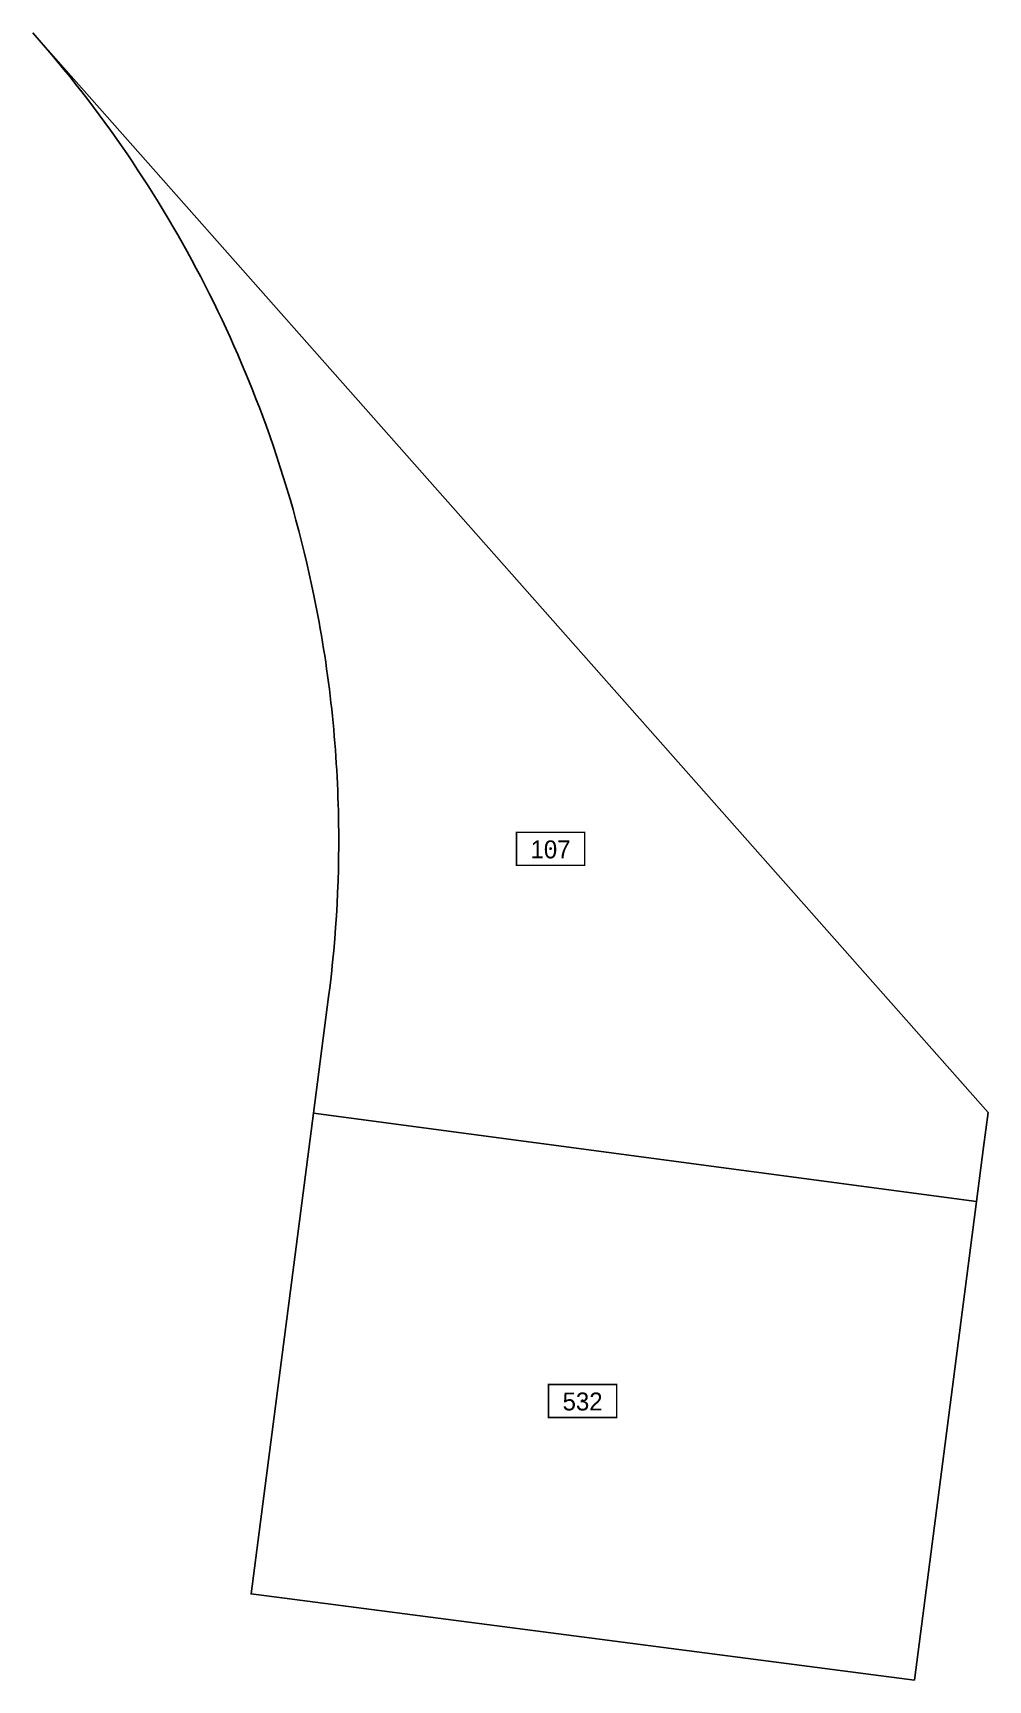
# Model space of a CAD drawing. Extents: x 185849.4 to 185889.4, y 655877.9 to 655946.9.
import ezdxf
from ezdxf.enums import TextEntityAlignment as Align

# ---------------------------------------------------------------- set-up
doc = ezdxf.new("R2010")
doc.units = 0
doc.header["$LTSCALE"] = 25.4
doc.layers.add('PCELL', color=160, linetype='Continuous')
doc.layers.add('scellno', color=160, linetype='Continuous')
doc.styles.add('mvt-nos', font='mvt-nos')

# ---------------------------------------------------------------- blocks, each defined once
blk = doc.blocks.new('Cellno')
at = {"color": 2}
for points in [[(0.2, 0), (-0.2, 0)], [(0, 0.2), (0, -0.2)]]:
    blk.add_lwpolyline(points, dxfattribs=at)
at = {"layer": 'scellno', "const_width": 0.25}
blk.add_lwpolyline([(-5.71, -2.8), (-5.71, 2.73), (5.71, 2.73), (5.71, -2.8)], close=True, dxfattribs=at)
at = {"layer": 'scellno', "style": 'mvt-nos'}
blk.add_attdef('CELLNO', text='', height=3, dxfattribs=at).set_placement((0, -1.63), align=Align.CENTER)
at = {"layer": 'scellno', "style": 'mvt-nos', "flags": 1}
for tag, p in [('CODE', (0, -6.04)), ('AREA', (0, -9.18))]:
    blk.add_attdef(tag, text='', height=2.5, dxfattribs=at).set_placement(p, align=Align.CENTER)

msp = doc.modelspace()

# ---------------------------------------------------------------- linework, layer by layer
at = {"layer": 'PCELL'}
msp.add_lwpolyline([(185849.384, 655946.874, -0.062978), (185856.594, 655936.302, -0.031372), (185859.142, 655930.438, -0.036255), (185861.147, 655923.329, -0.044579), (185862.172, 655914.311, -0.038305), (185861.763, 655906.519), (185861.132, 655901.661), (185888.885, 655897.957), (185889.18, 655900.23), (185889.37, 655901.68)], format="xyb", close=True, dxfattribs=at)
msp.add_lwpolyline([(185888.885, 655897.957), (185861.132, 655901.661), (185858.518, 655881.53), (185886.285, 655877.925), (185887.319, 655885.887)], close=True, dxfattribs=at)

# ---------------------------------------------------------------- block references
at = {"layer": 'scellno', "xscale": 0.25, "yscale": 0.25}
for p, values in [((185871.053, 655912.729), {'CELLNO': '107'}), ((185872.395, 655889.618), {'CELLNO': '532'})]:
    msp.add_blockref('Cellno', p, dxfattribs=at).add_auto_attribs(values)

doc.saveas('drawing.dxf')
